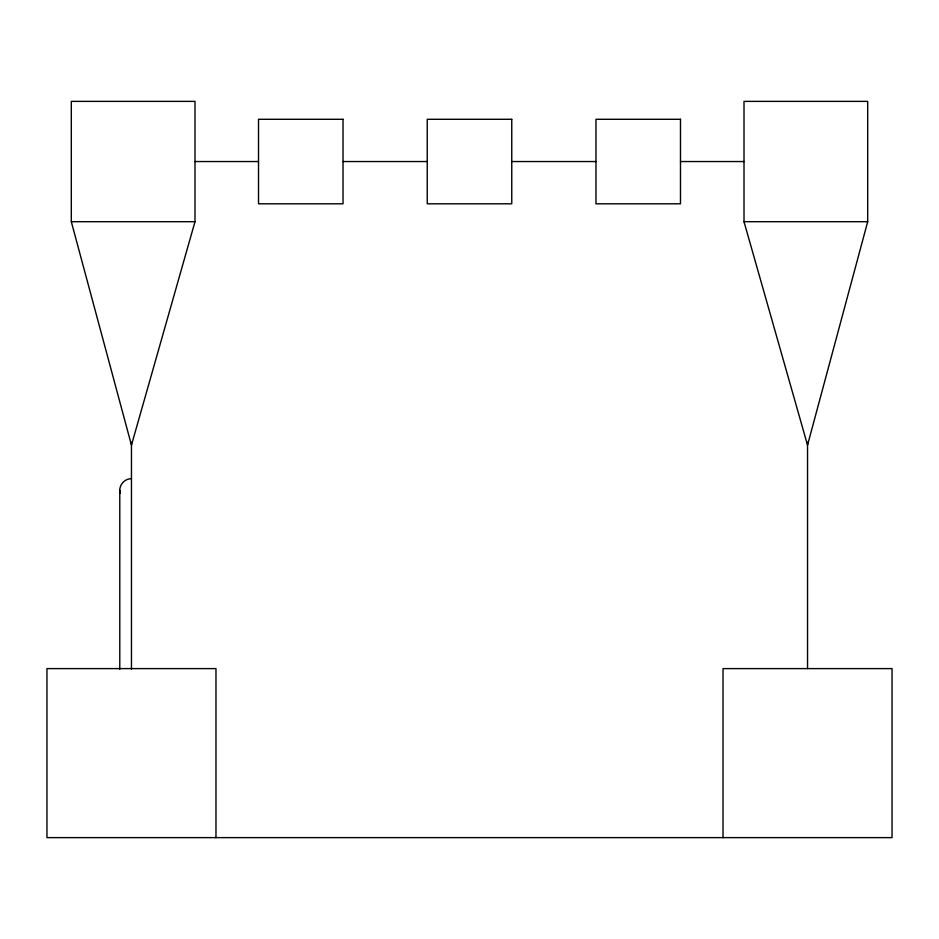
<?xml version="1.0" encoding="UTF-8"?>
<svg xmlns="http://www.w3.org/2000/svg" width="939" height="939" viewBox="0 0 939 939"><rect width="100%" height="100%" fill="white"/><g stroke="black" fill="none" stroke-linecap="round" stroke-linejoin="round"><path stroke-width="1.41" d="M119.781 669.272L119.781 490.334C119.734 484.078 125.204 478.608 131.46 478.655M867.695 221.698L807.54 445.145L744.005 221.698L744.005 101.377L867.695 101.377L867.695 221.698L744.005 221.698M194.995 221.698L131.46 445.145L71.305 221.698L71.305 101.377L194.995 101.377L194.995 221.698L71.305 221.698M194.995 161.543L258.518 161.543M343.028 161.543L427.245 161.543M511.755 161.543L595.972 161.543M680.482 161.543L744.005 161.543M119.781 490.334L120.18 493.351M807.54 442.222L807.54 668.603M723.03 837.623L723.03 668.603L892.05 668.603L892.05 837.623L46.95 837.623L46.95 668.603L215.97 668.603L215.97 837.623M131.46 442.222L131.46 669.084M343.028 119.288L258.518 119.288L258.518 203.798L343.028 203.798L343.028 119.288M511.755 119.288L427.245 119.288L427.245 203.798L511.755 203.798L511.755 119.288M680.482 119.288L595.972 119.288L595.972 203.798L680.482 203.798L680.482 119.288"/></g></svg>
